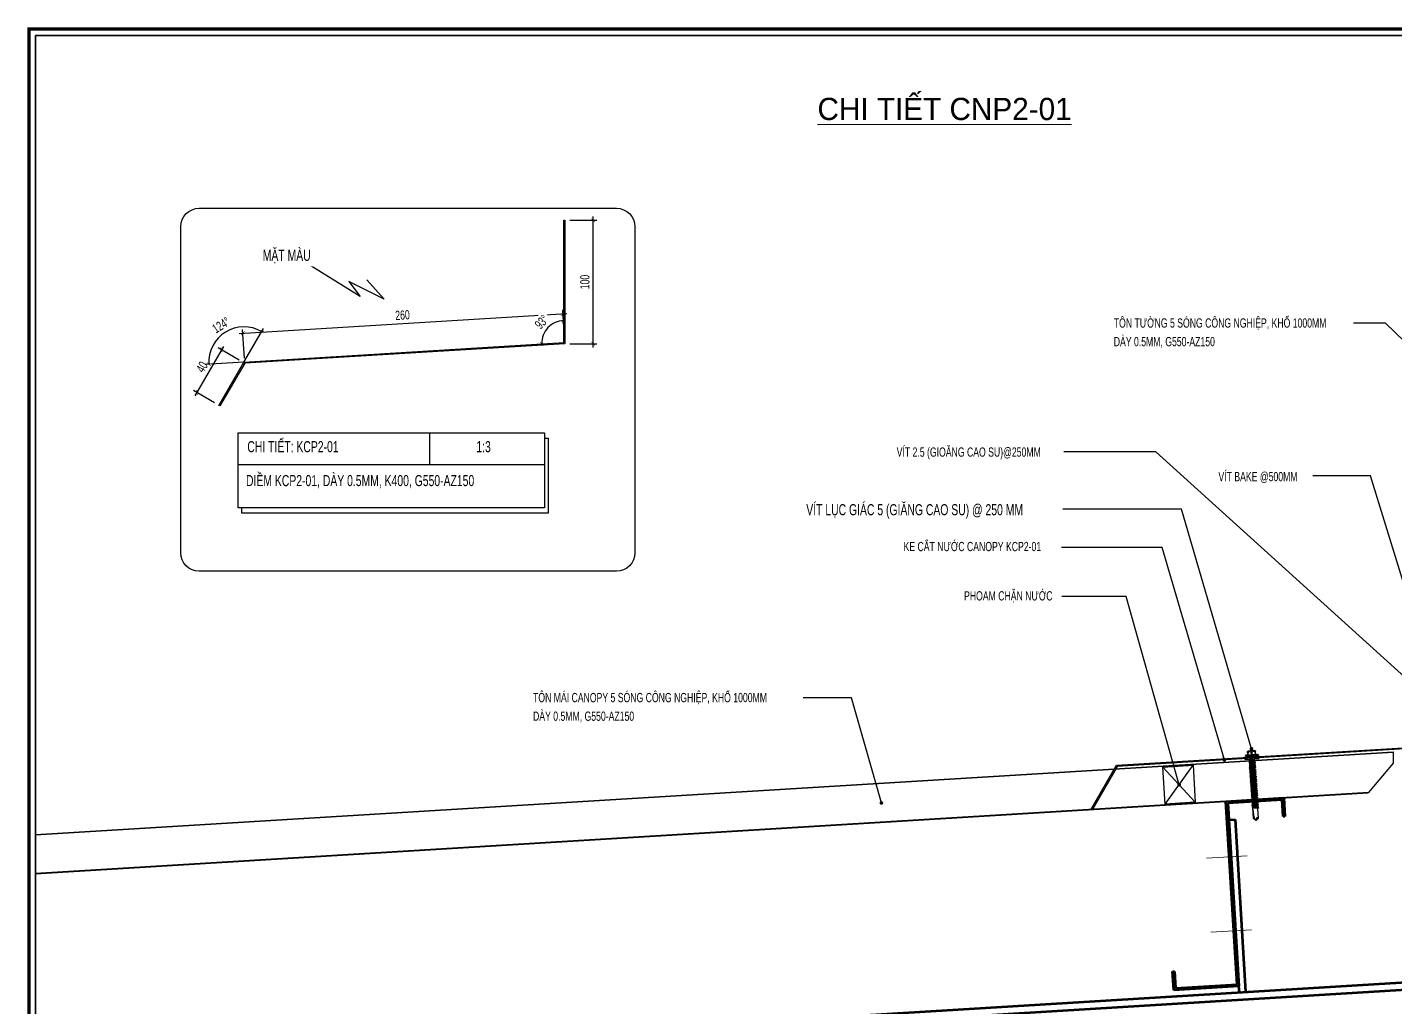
# Model space of a CAD drawing. Header units: inches. Extents: x 2 to 32666, y -5537 to 22.
# Drawn here: x 14875.9 to 15245.5, y -4397.9 to -4133.2 of the extents above; entities that cross this region are included whole.
import ezdxf
from ezdxf.enums import TextEntityAlignment as Align

# ---------------------------------------------------------------- set-up
doc = ezdxf.new("R2010")
doc.units = ezdxf.units.IN
doc.header["$MEASUREMENT"] = 0
doc.layers.get('Defpoints').update_dxf_attribs({"lineweight": 9})
for name, color, linetype in [('2', 2, 'Continuous'), ('3', 3, 'Continuous'), ('4', 4, 'Continuous'), ('6', 6, 'Continuous'), ('7', 7, 'Continuous'), ('9', 9, 'Continuous'), ('BAO KHUNG', 31, 'Continuous'), ('DIM', 8, 'Continuous'), ('STRUCTURE', 1, 'Continuous')]:
    doc.layers.add(name, color=color, linetype=linetype)
doc.layers.add('_TEXT', color=3, linetype='Continuous', lineweight=13)
doc.layers.add('Cover text', color=7, linetype='Continuous', true_color=0x52370f)
doc.styles.add('ST1', font='vnshx.shx', dxfattribs={"width": 0.7})
doc.styles.add('ST1H', font='vnshxh.shx', dxfattribs={"width": 0.7})
doc.styles.add('ST3', font='VHAVANB.TTF')
doc.styles.add('TIEU DE', font='Vharialn.ttf')
doc.dimstyles.new('15', dxfattribs={"dimtxt": 2.5, "dimasz": 1, "dimexe": 1, "dimexo": 0, "dimgap": 1, "dimtad": 1, "dimdec": 0, "dimlfac": 15, "dimzin": 0, "dimdsep": 46, "dimtxsty": 'ST1', "dimblk": 'OBLIQUE', "dimcen": 1, "dimdle": 1, "dimclrd": 8, "dimclre": 8, "dimclrt": 3, "dimadec": 0, "dimazin": 0, "dimtfac": 1, "dimtdec": 0, "dimtix": 1, "dimtmove": 1, "dimatfit": 0, "dimldrblk": 'DOT', "dimfxl": 0, "dimtolj": 1, "dimtzin": 0, "dimlwd": -1, "dimlwe": -1, "dimarcsym": 0})
doc.dimstyles.new('3', dxfattribs={"dimtxt": 2.5, "dimasz": 1, "dimexe": 1, "dimexo": 0, "dimgap": 1, "dimtad": 1, "dimdec": 0, "dimlfac": 3, "dimzin": 0, "dimdsep": 46, "dimtxsty": 'ST1', "dimblk": 'ARCHTICK', "dimcen": 1, "dimdle": 1, "dimclrd": 8, "dimclre": 8, "dimclrt": 3, "dimadec": 0, "dimazin": 0, "dimtfac": 1, "dimtdec": 0, "dimtix": 1, "dimtofl": 0, "dimtmove": 1, "dimatfit": 3, "dimldrblk": 'DOT', "dimfxl": 0.18, "dimtfill": 1, "dimtolj": 1, "dimtzin": 0, "dimlwd": -1, "dimlwe": -1, "dimarcsym": 2})

# ---------------------------------------------------------------- blocks, each defined once
blk = doc.blocks.new('kt kien truc 1')
at = {"layer": '7', "color": 147, "linetype": 'Continuous'}
blk.add_lwpolyline([(12.33, 57.61), (581.67, 57.61), (581.67, 409.19), (12.33, 409.19)], close=True, dxfattribs=at)
at = {"layer": 'BAO KHUNG', "color": 167, "linetype": 'Continuous', "const_width": 0.871}
blk.add_lwpolyline([(10.59, 9.07), (583.41, 9.07), (583.41, 410.93), (10.59, 410.93)], close=True, dxfattribs=at)
at = {"layer": 'Cover text', "ltscale": 0.5, "style": 'TIEU DE'}
for tag, p in [('TENBANVE', (45.93, 14.6)), ('STT', (555.05, 15.58))]:
    blk.add_attdef(tag, text='', height=2, dxfattribs=at).set_placement(p, align=Align.MIDDLE_CENTER)
blk = doc.blocks.new('A$C26A6701F')
at = {"layer": 'STRUCTURE', "color": 1, "linetype": 'Continuous'}
for p, q in [((0.93, 17.84), (0.93, 18.77)), ((0.97, 17.84), (1.03, 18.61)), ((1.07, 18.91), (2.93, 18.91)), ((1.91, 18.61), (1.97, 17.84)), ((2.04, 17.84), (2.1, 18.61)), ((2.97, 18.61), (3.04, 17.84)), ((3.07, 17.84), (3.07, 18.77)), ((0, 17.21), (1.33, 17.54)), ((0, 17.08), (0, 17.21)), ((0, 17.21), (4, 17.21)), ((4, 17.08), (0, 17.08)), ((3.94, 16.71), (0.06, 16.71)), ((0.4, 17.84), (3.6, 17.84)), ((0.4, 17.57), (1.2, 17.57)), ((1.13, 15.25), (2.9, 15.52)), ((1.39, 15.45), (1.13, 15.25)), ((1.13, 15.25), (1.39, 15.14)), ((1.13, 14.77), (2.9, 15.05)), ((1.39, 14.98), (1.13, 14.77)), ((1.19, 16.71), (1.14, 16.67)), ((1.14, 16.67), (1.4, 16.71)), ((1.14, 16.67), (1.4, 16.56)), ((1.14, 16.2), (2.91, 16.47)), ((1.4, 16.4), (1.14, 16.2)), ((1.14, 16.2), (1.39, 16.09)), ((1.14, 15.72), (2.91, 16)), ((1.4, 15.93), (1.14, 15.72)), ((1.14, 15.72), (1.39, 15.61)), ((1.2, 17.57), (2.8, 17.57)), ((1.33, 17.54), (1.33, 17.57)), ((1.33, 17.54), (2.67, 17.54)), ((1.39, 16.09), (2.73, 16.28)), ((1.39, 15.93), (1.39, 16.09)), ((1.39, 15.61), (2.73, 15.81)), ((2.7, 15.64), (1.39, 15.45)), ((1.39, 15.45), (1.39, 15.61)), ((1.39, 15.14), (2.73, 15.33)), ((2.7, 15.16), (1.39, 14.98)), ((1.39, 14.98), (1.39, 15.14)), ((1.39, 14.66), (2.73, 14.86)), ((1.4, 16.56), (2.42, 16.71)), ((2.71, 16.59), (1.4, 16.4)), ((1.4, 16.4), (1.4, 16.56)), ((2.71, 16.11), (1.4, 15.93)), ((2.67, 17.54), (2.67, 17.57)), ((2.67, 17.54), (4, 17.21)), ((2.7, 15.64), (2.7, 15.8)), ((2.7, 15.64), (2.9, 15.52)), ((2.7, 15.16), (2.7, 15.33)), ((2.7, 15.16), (2.9, 15.05)), ((2.7, 14.69), (2.7, 14.85)), ((2.71, 16.59), (2.71, 16.71)), ((2.71, 16.59), (2.91, 16.47)), ((2.71, 16.11), (2.71, 16.28)), ((2.71, 16.11), (2.91, 16)), ((2.73, 16.28), (2.91, 16.47)), ((2.73, 15.81), (2.91, 16)), ((2.73, 15.33), (2.9, 15.52)), ((2.73, 14.86), (2.9, 15.05)), ((2.8, 17.57), (3.6, 17.57)), ((4, 17.21), (4, 17.08)), ((1.09, 10.98), (2.86, 11.25)), ((1.35, 11.18), (1.09, 10.98)), ((1.1, 11.93), (2.88, 12.2)), ((1.36, 12.13), (1.1, 11.93)), ((1.1, 11.93), (1.36, 11.82)), ((1.1, 11.45), (2.87, 11.73)), ((1.36, 11.66), (1.1, 11.45)), ((1.1, 11.45), (1.36, 11.34)), ((1.11, 12.88), (2.89, 13.15)), ((1.38, 13.08), (1.11, 12.88)), ((1.11, 12.88), (1.37, 12.77)), ((1.11, 12.4), (2.88, 12.68)), ((1.37, 12.61), (1.11, 12.4)), ((1.11, 12.4), (1.37, 12.29)), ((1.12, 14.3), (2.9, 14.57)), ((1.39, 14.5), (1.12, 14.3)), ((1.12, 14.3), (1.38, 14.19)), ((1.12, 13.82), (2.9, 14.1)), ((1.39, 14.03), (1.12, 13.82)), ((1.12, 13.82), (1.38, 13.72)), ((1.12, 13.35), (2.89, 13.63)), ((1.38, 13.56), (1.12, 13.35)), ((1.12, 13.35), (1.38, 13.24)), ((1.13, 14.77), (1.39, 14.66)), ((2.66, 11.37), (1.35, 11.18)), ((1.35, 11.18), (1.36, 11.34)), ((2.68, 12.32), (1.36, 12.13)), ((1.36, 11.82), (2.7, 12.01)), ((2.67, 11.84), (1.36, 11.66)), ((1.36, 11.66), (1.36, 11.82)), ((1.36, 11.34), (2.7, 11.54)), ((1.37, 12.77), (2.71, 12.96)), ((2.68, 12.79), (1.37, 12.61)), ((1.37, 12.61), (1.37, 12.77)), ((1.37, 12.29), (2.71, 12.49)), ((1.37, 12.13), (1.37, 12.29)), ((1.38, 14.19), (2.72, 14.38)), ((1.38, 14.03), (1.38, 14.19)), ((1.38, 13.72), (2.72, 13.91)), ((2.69, 13.74), (1.38, 13.56)), ((1.38, 13.56), (1.38, 13.72)), ((1.38, 13.24), (2.72, 13.44)), ((2.69, 13.27), (1.38, 13.08)), ((1.38, 13.24), (1.38, 13.08)), ((2.7, 14.69), (1.39, 14.5)), ((1.39, 14.5), (1.39, 14.67)), ((2.7, 14.21), (1.39, 14.03)), ((2.66, 11.37), (2.67, 11.53)), ((2.66, 11.37), (2.86, 11.25)), ((2.67, 11.84), (2.67, 12.01)), ((2.67, 11.84), (2.87, 11.73)), ((2.68, 12.79), (2.68, 12.96)), ((2.68, 12.79), (2.88, 12.68)), ((2.68, 12.32), (2.68, 12.48)), ((2.68, 12.32), (2.88, 12.2)), ((2.69, 13.74), (2.69, 13.91)), ((2.69, 13.74), (2.89, 13.63)), ((2.69, 13.43), (2.69, 13.27)), ((2.69, 13.27), (2.89, 13.15)), ((2.69, 11.06), (2.86, 11.25)), ((2.7, 14.69), (2.9, 14.57)), ((2.7, 14.21), (2.7, 14.38)), ((2.7, 14.21), (2.9, 14.1)), ((2.7, 12.01), (2.88, 12.2)), ((2.7, 11.54), (2.87, 11.73)), ((2.71, 12.96), (2.89, 13.15)), ((2.71, 12.49), (2.88, 12.68)), ((2.72, 14.38), (2.9, 14.57)), ((2.72, 13.91), (2.9, 14.1)), ((2.72, 13.44), (2.89, 13.63)), ((1.06, 8.13), (2.84, 8.41)), ((1.33, 8.34), (1.06, 8.13)), ((1.06, 8.13), (1.32, 8.02)), ((1.06, 7.65), (2.83, 7.93)), ((1.32, 7.86), (1.06, 7.65)), ((1.06, 7.65), (1.32, 7.55)), ((1.06, 7.18), (2.83, 7.46)), ((1.07, 8.6), (2.84, 8.88)), ((1.33, 8.81), (1.07, 8.6)), ((1.07, 8.6), (1.33, 8.5)), ((1.08, 9.55), (2.86, 9.83)), ((1.34, 9.76), (1.08, 9.55)), ((1.08, 9.55), (1.34, 9.45)), ((1.08, 9.08), (2.85, 9.36)), ((1.34, 9.29), (1.08, 9.08)), ((1.08, 9.08), (1.34, 8.97)), ((1.09, 10.98), (1.35, 10.87)), ((1.09, 10.5), (2.86, 10.78)), ((1.35, 10.71), (1.09, 10.5)), ((1.09, 10.5), (1.35, 10.39)), ((1.09, 10.03), (2.86, 10.3)), ((1.35, 10.23), (1.09, 10.03)), ((1.09, 10.03), (1.34, 9.92)), ((1.32, 8.02), (2.66, 8.22)), ((2.63, 8.05), (1.32, 7.86)), ((1.32, 7.86), (1.32, 8.02)), ((1.32, 7.55), (2.66, 7.74)), ((2.63, 7.57), (1.32, 7.39)), ((1.32, 7.39), (1.32, 7.55)), ((2.64, 9), (1.33, 8.81)), ((1.33, 8.81), (1.34, 8.97)), ((1.33, 8.5), (2.67, 8.69)), ((2.64, 8.52), (1.33, 8.34)), ((1.33, 8.34), (1.33, 8.5)), ((1.34, 9.92), (2.68, 10.11)), ((2.65, 9.95), (1.34, 9.76)), ((1.34, 9.92), (1.34, 9.76)), ((1.34, 9.45), (2.68, 9.64)), ((2.65, 9.47), (1.34, 9.29)), ((1.34, 9.29), (1.34, 9.45)), ((1.34, 8.97), (2.67, 9.17)), ((1.35, 10.87), (2.69, 11.06)), ((2.66, 10.89), (1.35, 10.71)), ((1.35, 10.71), (1.35, 10.87)), ((1.35, 10.39), (2.69, 10.59)), ((2.66, 10.42), (1.35, 10.23)), ((1.35, 10.23), (1.35, 10.39)), ((2.63, 8.05), (2.63, 8.21)), ((2.63, 8.05), (2.83, 7.93)), ((2.63, 7.57), (2.63, 7.74)), ((2.63, 7.57), (2.83, 7.46)), ((2.64, 9), (2.64, 9.16)), ((2.64, 9), (2.84, 8.88)), ((2.64, 8.52), (2.64, 8.69)), ((2.64, 8.52), (2.84, 8.41)), ((2.65, 10.1), (2.65, 9.95)), ((2.65, 9.95), (2.86, 9.83)), ((2.65, 9.47), (2.65, 9.64)), ((2.65, 9.47), (2.85, 9.36)), ((2.66, 10.89), (2.67, 11.06)), ((2.66, 10.89), (2.86, 10.78)), ((2.66, 10.42), (2.66, 10.58)), ((2.66, 10.42), (2.86, 10.3)), ((2.66, 8.22), (2.84, 8.41)), ((2.66, 7.74), (2.83, 7.93)), ((2.66, 7.27), (2.83, 7.46)), ((2.67, 9.17), (2.85, 9.36)), ((2.67, 8.69), (2.84, 8.88)), ((2.68, 10.11), (2.86, 10.3)), ((2.68, 9.64), (2.86, 9.83)), ((2.69, 10.59), (2.86, 10.78)), ((1.02, 3.86), (2.8, 4.14)), ((1.28, 4.07), (1.02, 3.86)), ((1.02, 3.86), (1.28, 3.75)), ((1.03, 4.81), (2.81, 5.09)), ((1.29, 5.02), (1.03, 4.81)), ((1.03, 4.81), (1.29, 4.7)), ((1.03, 4.33), (2.8, 4.61)), ((1.29, 4.54), (1.03, 4.33)), ((1.03, 4.33), (1.28, 4.23)), ((1.04, 5.76), (2.81, 6.03)), ((1.3, 5.96), (1.04, 5.76)), ((1.04, 5.76), (1.3, 5.65)), ((1.04, 5.28), (2.81, 5.56)), ((1.3, 5.49), (1.04, 5.28)), ((1.04, 5.28), (1.29, 5.17)), ((1.05, 6.71), (2.83, 6.98)), ((1.31, 6.91), (1.05, 6.71)), ((1.05, 6.71), (1.31, 6.6)), ((1.05, 6.23), (2.82, 6.51)), ((1.31, 6.44), (1.05, 6.23)), ((1.05, 6.23), (1.31, 6.12)), ((1.32, 7.39), (1.06, 7.18)), ((1.06, 7.18), (1.32, 7.07)), ((1.28, 4.23), (2.62, 4.42)), ((2.62, 4.25), (1.28, 4.07)), ((1.28, 4.07), (1.28, 4.23)), ((1.28, 3.75), (2.62, 3.95)), ((1.28, 3.59), (1.28, 3.75)), ((2.35, 3.74), (1.28, 3.59)), ((1.29, 5.17), (2.63, 5.37)), ((2.6, 5.2), (1.29, 5.02)), ((1.29, 5.01), (1.29, 5.17)), ((1.29, 4.7), (2.63, 4.9)), ((2.6, 4.72), (1.29, 4.54)), ((1.29, 4.54), (1.29, 4.7)), ((2.61, 6.15), (1.3, 5.96)), ((1.3, 5.96), (1.31, 6.12)), ((1.3, 5.65), (2.64, 5.84)), ((2.61, 5.67), (1.3, 5.49)), ((1.3, 5.49), (1.3, 5.65)), ((2.63, 7.1), (1.31, 6.91)), ((1.31, 6.6), (2.65, 6.79)), ((2.62, 6.62), (1.31, 6.44)), ((1.31, 6.44), (1.31, 6.6)), ((1.31, 6.12), (2.64, 6.32)), ((1.32, 7.07), (2.66, 7.27)), ((1.32, 6.91), (1.32, 7.07)), ((2.38, 0.96), (2.56, 3.71)), ((2.62, 3.78), (2.52, 3.77)), ((2.6, 5.2), (2.61, 5.36)), ((2.6, 5.2), (2.81, 5.09)), ((2.6, 4.72), (2.6, 4.89)), ((2.6, 4.72), (2.8, 4.61)), ((2.61, 6.15), (2.62, 6.31)), ((2.61, 6.15), (2.81, 6.03)), ((2.61, 5.67), (2.61, 5.84)), ((2.61, 5.67), (2.81, 5.56)), ((2.62, 6.62), (2.62, 6.79)), ((2.62, 6.62), (2.82, 6.51)), ((2.62, 4.42), (2.8, 4.61)), ((2.62, 4.25), (2.62, 4.41)), ((2.8, 4.14), (2.62, 4.25)), ((2.62, 3.95), (2.8, 4.14)), ((2.62, 3.78), (2.62, 3.95)), ((2.79, 3.66), (2.62, 3.78)), ((2.63, 7.1), (2.63, 7.26)), ((2.63, 7.1), (2.83, 6.98)), ((2.63, 5.37), (2.81, 5.56)), ((2.63, 4.9), (2.81, 5.09)), ((2.64, 6.32), (2.82, 6.51)), ((2.64, 5.84), (2.81, 6.03)), ((2.65, 6.79), (2.83, 6.98)), ((1.28, 3.59), (1.02, 3.38)), ((1.02, 3.38), (2.31, 3.59)), ((1.02, 3.38), (1.28, 3.28)), ((1.27, 0.62), (1.28, 3.28)), ((1.27, 0.62), (1.41, 0.81)), ((1.27, 0.62), (1.88, 0.02)), ((1.28, 3.28), (2.21, 3.41)), ((1.67, 0.81), (1.98, 0.02)), ((1.96, 0.08), (2.26, 0.64)), ((1.98, 0.02), (2.6, 0.61)), ((2.52, 3.46), (2.61, 3.47)), ((2.54, 3.62), (2.79, 3.66)), ((2.6, 0.61), (2.61, 3.47)), ((2.61, 3.47), (2.79, 3.66))]:
    blk.add_line(p, q, dxfattribs=at)
for centre, major_axis, ratio, start_param, end_param in [((1.07, 18.77), (-0.0943, 0.0943), 1, -0.785398, 0.785398), ((1.47, 18.04), (0.508, 0.508), 1, 0.131933, 1.438864), ((2.54, 18.04), (0.508, 0.508), 1, 0.131933, 1.438864), ((2.93, 18.77), (-0.0943, 0.0943), 1, 3.926991, 5.497787), ((-1.11, 16.72), (-0.822, 0.822), 1, 3.915086, 4.236522), ((0.42, 17.71), (0.0956, 0.0956), 1, 0.954633, 3.757756), ((3.55, 17.71), (-0.1, 0.1), 1, 2.701137, 5.152845), ((5.1, 16.72), (-1.15, 0.17), 0.90746, -0.177273, 0.177273), ((2.44, 3.68), (0.0836, 0.0836), 1, 5.766736, 8.502032), ((1.54, 0.72), (0.111, 0.111), 1, 6.085329, 8.011019), ((1.93, 0.09), (0.0625, 0.0625), 1, 3.247504, 4.535451), ((1.82, 3.74), (0.363, 0.363), 1, 4.808661, 5.407478), ((1.79, 0.99), (0.416, 0.416), 1, 4.859665, 5.449971)]:
    blk.add_ellipse(centre, major_axis=major_axis, ratio=ratio, start_param=start_param, end_param=end_param, dxfattribs=at)
blk = doc.blocks.new('_Dot')
at = {"color": 0, "linetype": 'ByBlock', "lineweight": -2}
blk.add_line((-0.5, 0), (-1, 0), dxfattribs=at)
at = {"color": 0, "linetype": 'ByBlock', "const_width": 0.5}
blk.add_lwpolyline([(-0.25, 0, 1), (0.25, 0, 1)], format="xyb", close=True, dxfattribs=at)
blk = doc.blocks.new('_Oblique')
at = {"color": 0, "linetype": 'ByBlock', "lineweight": -2}
blk.add_line((-0.5, -0.5), (0.5, 0.5), dxfattribs=at)
blk = doc.blocks.new('_ArchTick')
at = {"color": 0, "linetype": 'ByBlock', "const_width": 0.15}
blk.add_lwpolyline([(-0.5, -0.5), (0.5, 0.5)], dxfattribs=at)
blk = doc.blocks.new('DOT')
at = {"color": 0, "linetype": 'ByBlock'}
blk.add_line((-0.5, 0), (-1, 0), dxfattribs=at)
at = {"color": 0, "linetype": 'ByBlock', "const_width": 0.5}
blk.add_lwpolyline([(-0.25, 0, 1), (0.25, 0, 1)], format="xyb", close=True, dxfattribs=at)
blk = doc.blocks.new('*D6349')
at = {"layer": 'Defpoints', "color": 0, "transparency": 16777216}
for p in [(14933.12, -4223.01), (14921.68, -4231.79), (14926.44, -4234.55)]:
    blk.add_point(p, dxfattribs=at)
at = {"layer": 'DIM', "color": 8, "linetype": 'Continuous', "transparency": 16777216}
for p, q in [((14928.86, -4219.39), (14921.18, -4232.66)), ((14933.12, -4223.01), (14927.49, -4219.75)), ((14926.44, -4234.55), (14920.81, -4231.29))]:
    blk.add_line(p, q, dxfattribs=at)
at = {"layer": 'DIM', "color": 8, "transparency": 16777216}
for p, rotation in [((14928.36, -4220.25), 59.93417176250541), ((14921.68, -4231.79), 239.9341717625054)]:
    blk.add_blockref('_ArchTick', p, dxfattribs=dict(at, rotation=rotation))
at = {"layer": 'DIM', "color": 3, "transparency": 16777216, "insert": (14923.07, -4224.9), "char_height": 2.5, "attachment_point": 5, "rotation": 59.9342, "style": 'ST1', "bg_fill": 3, "box_fill_scale": 1.25, "bg_fill_color": 256, "bg_fill_true_color": 13158600, "bg_fill_transparency": 0}
blk.add_mtext('\\A1;40', dxfattribs=at)
blk = doc.blocks.new('*D6350')
at = {"layer": 'Defpoints', "color": 0, "transparency": 16777216}
for p in [(15020.64, -4210.5), (15021.05, -4217.27), (14934.54, -4222.54)]:
    blk.add_point(p, dxfattribs=at)
at = {"layer": 'DIM', "color": 8, "linetype": 'Continuous', "transparency": 16777216}
for p, q in [((15021.05, -4217.27), (15020.58, -4209.5)), ((14933.13, -4215.83), (15021.64, -4210.44)), ((14934.54, -4222.54), (14934.07, -4214.77))]:
    blk.add_line(p, q, dxfattribs=at)
at = {"layer": 'DIM', "color": 8, "transparency": 16777216}
for p, rotation in [((15020.64, -4210.5), 3.484375618554436), ((14934.13, -4215.77), 183.4843756185544)]:
    blk.add_blockref('_ArchTick', p, dxfattribs=dict(at, rotation=rotation))
at = {"layer": 'DIM', "color": 3, "transparency": 16777216, "insert": (14977.25, -4210.89), "char_height": 2.5, "attachment_point": 5, "rotation": 3.4844, "style": 'ST1', "bg_fill": 3, "box_fill_scale": 1.25, "bg_fill_color": 256, "bg_fill_true_color": 13158600, "bg_fill_transparency": 0}
blk.add_mtext('\\A1;260', dxfattribs=at)
blk = doc.blocks.new('*D6346')
at = {"layer": 'Defpoints', "color": 0, "transparency": 16777216}
for p in [(15022.46, -4185.28), (15028.77, -4185.28), (15022.46, -4218.61)]:
    blk.add_point(p, dxfattribs=at)
at = {"layer": 'DIM', "color": 8, "linetype": 'Continuous', "transparency": 16777216}
for p, q in [((15022.46, -4185.28), (15029.77, -4185.28)), ((15028.77, -4219.61), (15028.77, -4184.28)), ((15022.46, -4218.61), (15029.77, -4218.61))]:
    blk.add_line(p, q, dxfattribs=at)
at = {"layer": 'DIM', "color": 8, "transparency": 16777216}
for p, rotation in [((15028.77, -4185.28), 90), ((15028.77, -4218.61), 270)]:
    blk.add_blockref('_ArchTick', p, dxfattribs=dict(at, rotation=rotation))
at = {"layer": 'DIM', "color": 3, "transparency": 16777216, "insert": (15026.52, -4201.95), "char_height": 2.5, "attachment_point": 5, "rotation": 90, "style": 'ST1', "bg_fill": 3, "box_fill_scale": 1.25, "bg_fill_color": 256, "bg_fill_true_color": 13158600, "bg_fill_transparency": 0}
blk.add_mtext('\\A1;100', dxfattribs=at)
blk = doc.blocks.new('*D6347')
at = {"layer": 'Defpoints', "color": 0, "transparency": 16777216}
for p in [(15020.8, -4218.3), (14934.43, -4223.56), (14934.43, -4223.56), (14927.66, -4235.25)]:
    blk.add_point(p, dxfattribs=at)
at = {"layer": 'DIM', "color": 8, "linetype": 'Continuous', "transparency": 16777216}
for q in [(14939.69, -4214.48), (14923.95, -4224.2)]:
    blk.add_line((14934.43, -4223.56), q, dxfattribs=at)
blk.add_arc((14934.43, -4223.56), 9.5, 59.9342, 183.4844, dxfattribs=at)
at = {"layer": 'DIM', "color": 8, "transparency": 16777216}
for p, rotation in [((14939.18, -4215.34), 329.9341717626113), ((14924.95, -4224.14), 273.4843756185437)]:
    blk.add_blockref('_ArchTick', p, dxfattribs=dict(at, rotation=rotation))
at = {"layer": 'DIM', "color": 3, "transparency": 16777216, "insert": (14928.25, -4213.57), "char_height": 2.5, "attachment_point": 5, "rotation": 31.7093, "style": 'ST1', "bg_fill": 3, "box_fill_scale": 1.25, "bg_fill_color": 256, "bg_fill_true_color": 13158600, "bg_fill_transparency": 0}
blk.add_mtext('\\A1;124°', dxfattribs=at)
at = {"layer": 'Defpoints', "color": 0, "transparency": 16777216}
blk.add_point((14932.6, -4214.24), dxfattribs=at)
blk = doc.blocks.new('*D6348')
at = {"layer": 'Defpoints', "color": 0, "transparency": 16777216}
for p in [(15020.8, -4185.28), (15020.8, -4218.3), (15020.8, -4218.3), (14934.43, -4223.56)]:
    blk.add_point(p, dxfattribs=at)
at = {"layer": 'DIM', "color": 8, "linetype": 'Continuous', "transparency": 16777216}
blk.add_arc((15020.8, -4218.3), 5.89, 90, 183.4844, dxfattribs=at)
at = {"layer": 'DIM', "color": 8, "transparency": 16777216}
for p, rotation in [((15020.8, -4212.42), 359.9999999999754), ((15014.92, -4218.66), 273.4843756185433)]:
    blk.add_blockref('_ArchTick', p, dxfattribs=dict(at, rotation=rotation))
at = {"layer": 'DIM', "color": 3, "transparency": 16777216, "insert": (15014.87, -4212.73), "char_height": 2.5, "attachment_point": 5, "rotation": 46.7422, "style": 'ST1', "bg_fill": 3, "box_fill_scale": 1.25, "bg_fill_color": 256, "bg_fill_true_color": 13158600, "bg_fill_transparency": 0}
blk.add_mtext('\\A1;93°', dxfattribs=at)
at = {"layer": 'Defpoints', "color": 0, "transparency": 16777216}
blk.add_point((15017.75, -4213.26), dxfattribs=at)

msp = doc.modelspace()

# ---------------------------------------------------------------- linework, layer by layer
at = {"color": 9}
msp.add_line((14984.5594, -4242.7238), (14984.5594, -4251.3484), dxfattribs=at)
at = {"layer": '2', "lineweight": 100}
for p, q in [((15199.6621, -4342.2513), (15215.2998, -4341.2991)), ((15202.6705, -4391.6598), (15199.6621, -4342.2513)), ((15214.8311, -4341.8286), (15200.1915, -4342.72)), ((15215.1046, -4346.3203), (15214.8311, -4341.8286)), ((15215.2998, -4341.2991), (15215.6036, -4346.2899)), ((15200.1915, -4342.72), (15203.2, -4392.1285)), ((15215.6036, -4346.2899), (15215.1046, -4346.3203)), ((15200.465, -4347.2107), (15202.1285, -4347.1094)), ((15202.1285, -4347.1094), (15204.9648, -4393.6898)), ((14878.1005, -4413.5922), (15317.0294, -4386.8663)), ((14878.1005, -4415.5959), (15317.151, -4388.8626)), ((15185.2621, -4388.2114), (15185.7611, -4388.181)), ((15185.5659, -4393.2022), (15185.2621, -4388.2114)), ((15185.7611, -4388.181), (15186.0346, -4392.6727)), ((15203.2, -4392.1285), (15185.5659, -4393.2022)), ((15186.0346, -4392.6727), (15202.6705, -4391.6598)), ((15203.3012, -4393.7911), (15203.2, -4392.1285))]:
    msp.add_line(p, q, dxfattribs=at)
at = {"layer": '2', "lineweight": 0}
for p, q in [((15205.3981, -4356.9298), (15194.4184, -4357.5983)), ((15203.7345, -4357.0311), (15200.5737, -4357.2236)), ((15206.6136, -4376.8928), (15195.634, -4377.5614))]:
    msp.add_line(p, q, dxfattribs=at)
at = {"layer": '3'}
for p, q in [((14878.1005, -4351.1424), (15244.8786, -4328.8096)), ((14878.1005, -4351.3093), (15244.8786, -4328.9766)), ((15244.8786, -4328.8096), (15244.8786, -4331.9401)), ((15244.8786, -4331.9401), (15238.0716, -4339.9105)), ((14878.1005, -4361.6618), (15238.2221, -4339.7344)), ((14878.1005, -4361.8288), (15238.0716, -4339.9105))]:
    msp.add_line(p, q, dxfattribs=at)
at = {"layer": '6'}
for points in [[(14927.6578, -4235.2539), (14934.4274, -4223.5597), (15020.7993, -4218.3006), (15020.7993, -4185.281), (15021.1327, -4185.281), (15021.1327, -4218.6143), (14934.6262, -4223.8816), (14927.9463, -4235.4209)], [(15163.3429, -4344.1598), (15170.1125, -4332.4656), (15256.4844, -4327.2065), (15256.4844, -4294.1868), (15256.8178, -4294.1868), (15256.8178, -4327.5202), (15170.3113, -4332.7875), (15163.6314, -4344.3268)]]:
    msp.add_lwpolyline(points, close=True, dxfattribs=at)
at = {"layer": '9'}
for p, q in [((15182.6536, -4332.9782), (15191.3934, -4342.4646)), ((15183.2614, -4342.9598), (15190.7857, -4332.4831))]:
    msp.add_line(p, q, dxfattribs=at)
msp.add_lwpolyline([(14922.345, -4182.0076), (15035.0352, -4182.0076, -0.41421356), (15040.0352, -4187.0076), (15040.0352, -4275.0592, -0.41421356), (15035.0352, -4280.0592), (14922.345, -4280.0592, -0.41421356), (14917.345, -4275.0592), (14917.345, -4187.0076, -0.41421356)], format="xyb", close=True, dxfattribs=at)
msp.add_lwpolyline([(15182.6536, -4332.9782), (15190.7857, -4332.4831), (15191.3934, -4342.4646), (15183.2614, -4342.9598)], close=True, dxfattribs=at)
at = {"layer": 'DIM'}
msp.add_lwpolyline([(14878.1005, -4135.3349), (15447.4384, -4135.3349), (15447.4384, -4486.9148), (14878.1005, -4486.9148)], close=True, dxfattribs=at)

# ---------------------------------------------------------------- block references
at = {"color": 9, "linetype": 'Continuous', "extrusion": (5.32579e-10, -8.74674e-09, 1), "xscale": -1, "rotation": 3.484375618632161}
msp.add_blockref('A$C26A6701F', (15209.7443, -4347.3232, 0), dxfattribs=at)
at = {"layer": '3'}
msp.add_blockref('kt kien truc 1', (14865.7695, -4544.5249), dxfattribs=at)

# ---------------------------------------------------------------- texts
at = {"layer": '3', "style": 'ST1H', "width": 0.7}
for s, height, p in [('t«n t\xadêng 5 sãng c«ng nghiÖp, khæ 1000mm', 2.5, (15169.3812, -4214.2617)), ('dµy 0.5mm, g550-az150', 2.5, (15169.3812, -4219.288)), ('vÝt 2.5 (gio¨ng cao su)@250mm', 2.5, (15110.7454, -4249.1305)), ('diÒm kcp2-01, dµy 0.5mm, K400, g550-az150', 3, (14934.9771, -4257.0818)), ('vÝt bake @500mm', 2.5, (15197.6521, -4255.7517)), ('ke c¾t n\xadíc canopy kcp2-01', 2.5, (15112.5944, -4274.6449)), ('phoam chÆn n\xadíc ', 2.5, (15128.9412, -4287.9609)), ('t«n m¸i canopy 5 sãng c«ng nghiÖp, khæ 1000mm', 2.5, (15012.5133, -4315.4412)), ('dµy 0.5mm, g550-az150', 2.5, (15012.5133, -4320.4675))]:
    msp.add_text(s, height=height, dxfattribs=at).set_placement(p)
at = {"layer": '_TEXT', "style": 'ST3'}
msp.add_text('%%UCHI TIÕT CNP2-01', height=6, dxfattribs=at).set_placement((15089.3451, -4158.1916))

# ---------------------------------------------------------------- leaders
at = {"layer": 'DIM'}
for points, dimstyle, override in [([(15250.5161, -4220.525), (15242.7772, -4213.0365), (15234.1633, -4213.0365)], '15', {"dimgap": 1, "dimtad": 0}), ([(15254.0083, -4314.1996), (15180.7514, -4247.7715), (15155.9153, -4247.7715)], '3', {"dimgap": 1, "dimtad": 0, "dimldrblk": 'DOT'}), ([(15255.8297, -4309.9242), (15238.7705, -4254.2801), (15223.1208, -4254.2801)], '3', {"dimgap": 1, "dimtad": 0}), ([(15206.5668, -4328.0463), (15187.695, -4263.3166), (15155.5806, -4263.3166)], '3', {"dimgap": 1, "dimtad": 0}), ([(15199.2494, -4331.01), (15182.4136, -4273.6178), (15155.262, -4273.6178)], '15', {"dimgap": 1, "dimtad": 0}), ([(15187.0235, -4337.7214), (15172.737, -4286.9001), (15155.353, -4286.9001)], '15', {"dimgap": 1, "dimtad": 0}), ([(15106.6027, -4342.6628), (15098.5001, -4314.2321), (15085.4619, -4314.2321)], '15', {"dimgap": 1, "dimtad": 0})]:
    msp.add_leader(points, dimstyle=dimstyle, override=override, dxfattribs=at)

# ---------------------------------------------------------------- next in the draw order: texts
at = {"layer": '3', "char_height": 3, "attachment_point": 4, "style": 'ST1H', "bg_fill": 2}
for s, insert in [('\\A1;CHI TIÕT: kcp2-01', (14935.3383, -4246.4382)), ('\\A1;VÝT LôC GI¸C 5 (gi¨ng cao su) @ 250 MM', (15086.3201, -4263.8992))]:
    msp.add_mtext(s, dxfattribs=dict(at, insert=insert))

# ---------------------------------------------------------------- next in the draw order: dimensions: what is measured, and where the dimension line sits
at = {"layer": 'DIM'}
dim = msp.add_aligned_dim(p1=(14933.1164, -4223.0075), p2=(14926.4364, -4234.5469), distance=-5.4965, dimstyle='3', override={"dimldrblk": 'DOT'}, dxfattribs=at)
dim.commit()
dim.dimension.update_dxf_attribs({"geometry": '*D6349', "text_midpoint": (14923.0722, -4224.8963)})

# ---------------------------------------------------------------- next in the draw order: linework, layer by layer
at = {"color": 9}
for points in [[(14932.8687, -4242.7238), (15015.5711, -4242.7238), (15015.5711, -4262.9809), (14932.8687, -4262.9809)], [(14932.8687, -4242.7238), (15015.5711, -4242.7238), (15015.5711, -4251.3484), (14932.8687, -4251.3484)]]:
    msp.add_lwpolyline(points, close=True, dxfattribs=at)
msp.add_lwpolyline([(15015.5711, -4244.1444), (15016.5937, -4244.1444), (15016.5937, -4264.4015), (14933.8913, -4264.4015), (14933.8913, -4262.9809)], dxfattribs=at)

# ---------------------------------------------------------------- next in the draw order: dimensions: what is measured, and where the dimension line sits
at = {"layer": 'DIM'}
dim = msp.add_aligned_dim(p1=(14934.5446, -4222.5419), p2=(15021.0511, -4217.2746), distance=6.7874, dimstyle='3', override={"dimldrblk": 'DOT'}, dxfattribs=at)
dim.commit()
dim.dimension.update_dxf_attribs({"geometry": '*D6350', "text_midpoint": (14977.2486, -4210.8875)})

# ---------------------------------------------------------------- next in the draw order: texts
at = {"layer": '3', "insert": (14997.202, -4246.4382), "char_height": 3, "attachment_point": 4, "style": 'ST1H', "bg_fill": 2}
msp.add_mtext('\\A1;1:3', dxfattribs=at)

# ---------------------------------------------------------------- next in the draw order: dimensions: what is measured, and where the dimension line sits
at = {"layer": 'DIM'}
dim = msp.add_aligned_dim(p1=(15022.4598, -4218.6143), p2=(15022.4598, -4185.281), distance=-6.3064, dimstyle='3', override={"dimldrblk": 'DOT'}, dxfattribs=at)
dim.commit()
dim.dimension.update_dxf_attribs({"geometry": '*D6346', "text_midpoint": (15026.5162, -4201.9476)})

# ---------------------------------------------------------------- next in the draw order: dimensions: what is measured, and where the dimension line sits
dim = msp.add_angular_dim_2l(base=(14932.5965, -4214.2427), line1=((14934.4274, -4223.5597), (15020.7993, -4218.3006)), line2=((14927.6578, -4235.2539), (14934.4274, -4223.5597)), dimstyle='3', override={"dimldrblk": 'DOT'}, dxfattribs=at)
dim.commit()
dim.dimension.update_dxf_attribs({"geometry": '*D6347', "text_midpoint": (14928.2539, -4213.5677)})

# ---------------------------------------------------------------- next in the draw order: dimensions: what is measured, and where the dimension line sits
dim = msp.add_angular_dim_2l(base=(15017.7539, -4213.2644), line1=((14934.4274, -4223.5597), (15020.7993, -4218.3006)), line2=((15020.7993, -4218.3006), (15020.7993, -4185.281)), dimstyle='3', override={"dimldrblk": 'DOT'}, dxfattribs=at)
dim.commit()
dim.dimension.update_dxf_attribs({"geometry": '*D6348', "text_midpoint": (15014.8744, -4212.7255)})

# ---------------------------------------------------------------- next in the draw order: linework, layer by layer
at = {"layer": '4'}
msp.add_lwpolyline([(14967.6317, -4201.3982), (14972.3084, -4206.5534), (14962.7486, -4201.8106), (14965.8434, -4205.866), (14952.0196, -4197.3428)], dxfattribs=at)

# ---------------------------------------------------------------- next in the draw order: texts
at = {"layer": '3', "insert": (14939.4993, -4195.0726), "char_height": 3, "attachment_point": 4, "style": 'ST1H', "bg_fill": 2}
msp.add_mtext('\\A1;MÆT MµU', dxfattribs=at)

doc.saveas('drawing.dxf')
